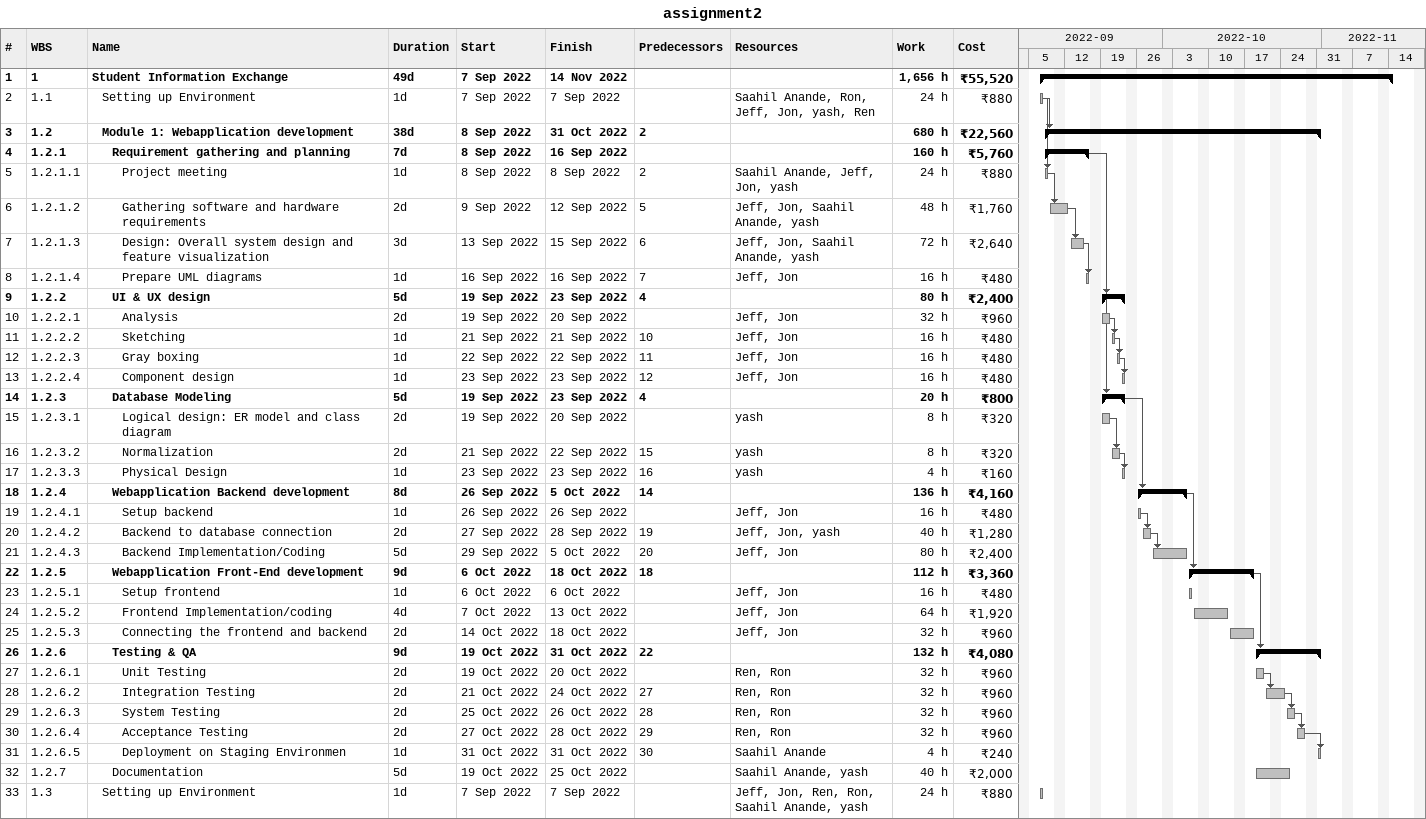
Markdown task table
assignment2

| ID | WBS | Task | Duration | Start | Finish | Predecessors | Resources | Work (h) | Cost (₹) |
|---|---|---|---|---|---|---|---|---|---|
| 1 | 1 | **Student Information Exchange** | 49d | 2022-09-07 | 2022-11-14 |  |  | 1656 | 55520 |
| 2 | 1.1 | Setting up Environment | 1d | 2022-09-07 | 2022-09-07 |  | Saahil Anande, Ron, Jeff, Jon, yash, Ren | 24 | 880 |
| 3 | 1.2 | **Module 1: Webapplication development** | 38d | 2022-09-08 | 2022-10-31 | 2 |  | 680 | 22560 |
| 4 | 1.2.1 | **Requirement gathering and planning** | 7d | 2022-09-08 | 2022-09-16 |  |  | 160 | 5760 |
| 5 | 1.2.1.1 | Project meeting | 1d | 2022-09-08 | 2022-09-08 | 2 | Saahil Anande, Jeff, Jon, yash | 24 | 880 |
| 6 | 1.2.1.2 | Gathering software and hardware requirements | 2d | 2022-09-09 | 2022-09-12 | 5 | Jeff, Jon, Saahil Anande, yash | 48 | 1760 |
| 7 | 1.2.1.3 | Design: Overall system design and feature visualization | 3d | 2022-09-13 | 2022-09-15 | 6 | Jeff, Jon, Saahil Anande, yash | 72 | 2640 |
| 8 | 1.2.1.4 | Prepare UML diagrams | 1d | 2022-09-16 | 2022-09-16 | 7 | Jeff, Jon | 16 | 480 |
| 9 | 1.2.2 | **UI & UX design** | 5d | 2022-09-19 | 2022-09-23 | 4 |  | 80 | 2400 |
| 10 | 1.2.2.1 | Analysis | 2d | 2022-09-19 | 2022-09-20 |  | Jeff, Jon | 32 | 960 |
| 11 | 1.2.2.2 | Sketching | 1d | 2022-09-21 | 2022-09-21 | 10 | Jeff, Jon | 16 | 480 |
| 12 | 1.2.2.3 | Gray boxing | 1d | 2022-09-22 | 2022-09-22 | 11 | Jeff, Jon | 16 | 480 |
| 13 | 1.2.2.4 | Component design | 1d | 2022-09-23 | 2022-09-23 | 12 | Jeff, Jon | 16 | 480 |
| 14 | 1.2.3 | **Database Modeling** | 5d | 2022-09-19 | 2022-09-23 | 4 |  | 20 | 800 |
| 15 | 1.2.3.1 | Logical design: ER model and class diagram | 2d | 2022-09-19 | 2022-09-20 |  | yash | 8 | 320 |
| 16 | 1.2.3.2 | Normalization | 2d | 2022-09-21 | 2022-09-22 | 15 | yash | 8 | 320 |
| 17 | 1.2.3.3 | Physical Design | 1d | 2022-09-23 | 2022-09-23 | 16 | yash | 4 | 160 |
| 18 | 1.2.4 | **Webapplication Backend development** | 8d | 2022-09-26 | 2022-10-05 | 14 |  | 136 | 4160 |
| 19 | 1.2.4.1 | Setup backend | 1d | 2022-09-26 | 2022-09-26 |  | Jeff, Jon | 16 | 480 |
| 20 | 1.2.4.2 | Backend to database connection | 2d | 2022-09-27 | 2022-09-28 | 19 | Jeff, Jon, yash | 40 | 1280 |
| 21 | 1.2.4.3 | Backend Implementation/Coding | 5d | 2022-09-29 | 2022-10-05 | 20 | Jeff, Jon | 80 | 2400 |
| 22 | 1.2.5 | **Webapplication Front-End development** | 9d | 2022-10-06 | 2022-10-18 | 18 |  | 112 | 3360 |
| 23 | 1.2.5.1 | Setup frontend | 1d | 2022-10-06 | 2022-10-06 |  | Jeff, Jon | 16 | 480 |
| 24 | 1.2.5.2 | Frontend Implementation/coding | 4d | 2022-10-07 | 2022-10-13 |  | Jeff, Jon | 64 | 1920 |
| 25 | 1.2.5.3 | Connecting the frontend and backend | 2d | 2022-10-14 | 2022-10-18 |  | Jeff, Jon | 32 | 960 |
| 26 | 1.2.6 | **Testing & QA** | 9d | 2022-10-19 | 2022-10-31 | 22 |  | 132 | 4080 |
| 27 | 1.2.6.1 | Unit Testing | 2d | 2022-10-19 | 2022-10-20 |  | Ren, Ron | 32 | 960 |
| 28 | 1.2.6.2 | Integration Testing | 2d | 2022-10-21 | 2022-10-24 | 27 | Ren, Ron | 32 | 960 |
| 29 | 1.2.6.3 | System Testing | 2d | 2022-10-25 | 2022-10-26 | 28 | Ren, Ron | 32 | 960 |
| 30 | 1.2.6.4 | Acceptance Testing | 2d | 2022-10-27 | 2022-10-28 | 29 | Ren, Ron | 32 | 960 |
| 31 | 1.2.6.5 | Deployment on Staging Environmen | 1d | 2022-10-31 | 2022-10-31 | 30 | Saahil Anande | 4 | 240 |
| 32 | 1.2.7 | Documentation | 5d | 2022-10-19 | 2022-10-25 |  | Saahil Anande, yash | 40 | 2000 |
| 33 | 1.3 | Setting up Environment | 1d | 2022-09-07 | 2022-09-07 |  | Jeff, Jon, Ren, Ron, Saahil Anande, yash | 24 | 880 |
